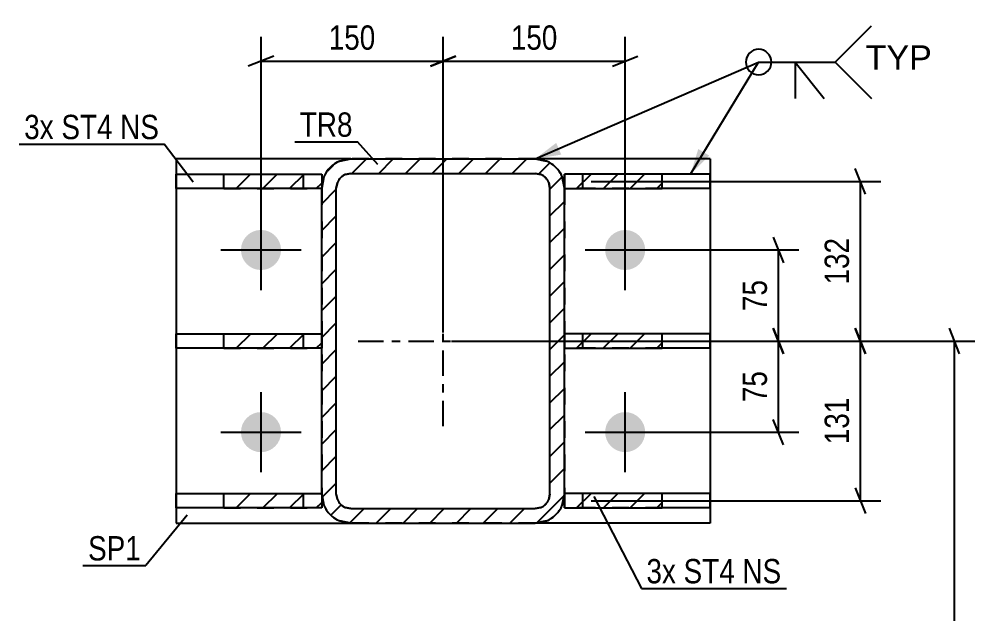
# Model space of a CAD drawing. Header units: millimetres. Extents: x 0 to 841, y 0 to 594.
# Drawn here: x 348.6 to 461.1, y 428.8 to 498.8 of the extents above; entities that cross this region are included whole.
import ezdxf

# ---------------------------------------------------------------- set-up
doc = ezdxf.new("R2010")
doc.units = ezdxf.units.MM
doc.linetypes.add('DXK_LINE_DOT2', pattern=[3.9198, 1.9599, -1.9599])
doc.linetypes.add('DXK_LINE_DOT3', pattern=[5.9187, 2.979, -0.9799, 0.9799, -0.9799])
doc.styles.add('Arial', font='ARIAL.TTF', dxfattribs={"height": 0.2})
doc.styles.add('Arial Narrow', font='ARIALN.TTF', dxfattribs={"height": 0.2})

# ---------------------------------------------------------------- blocks, each defined once
blk = doc.blocks.new('Part-389627663-2032 - 2025')
at = {"linetype": 'Continuous'}
h = blk.add_hatch(dxfattribs=at)
h.set_pattern_fill('', scale=0.7, style=0, pattern_type=0)
h.set_pattern_definition([(45, (372.7272, 461.8062), (-1.57154, 1.57154), [])])
h.paths.add_polyline_path([(384.23, 461.81), (372.73, 461.81), (372.73, 460.09), (384.23, 460.09)])
at = {"color": 2, "linetype": 'Continuous'}
for p, q in [((367.09, 461.81), (372.73, 461.81)), ((367.09, 460.09), (367.09, 461.81)), ((372.73, 461.81), (384.23, 461.81)), ((372.73, 460.09), (372.73, 461.81)), ((384.23, 461.81), (384.23, 460.09)), ((372.73, 460.09), (367.09, 460.09)), ((384.23, 460.09), (372.73, 460.09))]:
    blk.add_line(p, q, dxfattribs=at)
at = {"color": 7, "linetype": 'DXK_LINE_DOT2'}
for p, q in [((372.73, 461.81), (384.23, 461.81)), ((382.09, 460.09), (382.09, 461.81)), ((384.23, 461.81), (384.23, 460.09)), ((372.73, 460.09), (384.23, 460.09))]:
    blk.add_line(p, q, dxfattribs=at)
blk = doc.blocks.new('Part-389627663-2036 - 2025')
at = {"linetype": 'Continuous'}
h = blk.add_hatch(dxfattribs=at)
h.set_pattern_fill('', scale=0.7, style=0, pattern_type=0)
h.set_pattern_definition([(45, (372.7272, 443.0205), (-1.57154, 1.57154), [])])
h.paths.add_polyline_path([(384.23, 443.02), (372.73, 443.02), (372.73, 441.31), (384.23, 441.31)])
at = {"color": 2, "linetype": 'Continuous'}
for p, q in [((367.09, 443.02), (372.73, 443.02)), ((367.09, 441.31), (367.09, 443.02)), ((372.73, 443.02), (384.23, 443.02)), ((372.73, 441.31), (372.73, 443.02)), ((384.23, 443.02), (384.23, 441.31)), ((372.73, 441.31), (367.09, 441.31)), ((384.23, 441.31), (372.73, 441.31))]:
    blk.add_line(p, q, dxfattribs=at)
at = {"color": 7, "linetype": 'DXK_LINE_DOT2'}
for p, q in [((372.73, 443.02), (384.23, 443.02)), ((382.09, 441.31), (382.09, 443.02)), ((384.23, 443.02), (384.23, 441.31)), ((372.73, 441.31), (384.23, 441.31))]:
    blk.add_line(p, q, dxfattribs=at)
blk = doc.blocks.new('Part-389627663-2028 - 2025')
at = {"linetype": 'Continuous'}
h = blk.add_hatch(dxfattribs=at)
h.set_pattern_fill('', scale=0.7, style=0, pattern_type=0)
h.set_pattern_definition([(45, (412.8022, 480.592), (-1.57154, 1.57154), [])])
h.paths.add_polyline_path([(424.31, 480.59), (412.8, 480.59), (412.8, 478.88), (424.31, 478.88)])
at = {"color": 7, "linetype": 'DXK_LINE_DOT2'}
for p, q in [((412.8, 478.88), (412.8, 480.59)), ((424.31, 480.59), (412.8, 480.59)), ((414.95, 478.88), (414.95, 480.59)), ((424.31, 478.88), (412.8, 478.88))]:
    blk.add_line(p, q, dxfattribs=at)
at = {"color": 2, "linetype": 'Continuous'}
for p, q in [((424.31, 480.59), (412.8, 480.59)), ((412.8, 480.59), (412.8, 478.88)), ((429.95, 480.59), (424.31, 480.59)), ((424.31, 478.88), (424.31, 480.59)), ((429.95, 478.88), (429.95, 480.59)), ((412.8, 478.88), (424.31, 478.88)), ((429.95, 478.88), (424.31, 478.88))]:
    blk.add_line(p, q, dxfattribs=at)
blk = doc.blocks.new('Part-389627663-2029 - 2025')
at = {"linetype": 'Continuous'}
h = blk.add_hatch(dxfattribs=at)
h.set_pattern_fill('', scale=0.7, style=0, pattern_type=0)
h.set_pattern_definition([(45, (412.8022, 443.0205), (-1.57154, 1.57154), [])])
h.paths.add_polyline_path([(424.31, 443.02), (412.8, 443.02), (412.8, 441.31), (424.31, 441.31)])
at = {"color": 7, "linetype": 'DXK_LINE_DOT2'}
for p, q in [((412.8, 441.31), (412.8, 443.02)), ((424.31, 443.02), (412.8, 443.02)), ((414.95, 441.31), (414.95, 443.02)), ((424.31, 441.31), (412.8, 441.31))]:
    blk.add_line(p, q, dxfattribs=at)
at = {"color": 2, "linetype": 'Continuous'}
for p, q in [((424.31, 443.02), (412.8, 443.02)), ((412.8, 443.02), (412.8, 441.31)), ((429.95, 443.02), (424.31, 443.02)), ((424.31, 441.31), (424.31, 443.02)), ((429.95, 441.31), (429.95, 443.02)), ((412.8, 441.31), (424.31, 441.31)), ((429.95, 441.31), (424.31, 441.31))]:
    blk.add_line(p, q, dxfattribs=at)
blk = doc.blocks.new('Part-389627663-2084 - 2025')
at = {"color": 2, "linetype": 'Continuous'}
for p, q in [((387.66, 482.38), (367.09, 482.38)), ((367.09, 482.38), (367.09, 439.52)), ((429.95, 482.38), (409.37, 482.38)), ((429.95, 482.38), (429.95, 439.52)), ((367.09, 439.52), (387.66, 439.52)), ((429.95, 439.52), (409.37, 439.52))]:
    blk.add_line(p, q, dxfattribs=at)
at = {"color": 7, "linetype": 'DXK_LINE_DOT2'}
for p, q in [((409.37, 482.38), (387.66, 482.38)), ((409.37, 439.52), (387.66, 439.52))]:
    blk.add_line(p, q, dxfattribs=at)
blk = doc.blocks.new('Part-389627663-2033 - 2025')
at = {"linetype": 'Continuous'}
h = blk.add_hatch(dxfattribs=at)
h.set_pattern_fill('', scale=0.7, style=0, pattern_type=0)
h.set_pattern_definition([(45, (372.7272, 480.592), (-1.57154, 1.57154), [])])
h.paths.add_polyline_path([(384.23, 480.59), (372.73, 480.59), (372.73, 478.88), (384.23, 478.88)])
at = {"color": 2, "linetype": 'Continuous'}
for p, q in [((367.09, 480.59), (372.73, 480.59)), ((367.09, 478.88), (367.09, 480.59)), ((372.73, 480.59), (384.23, 480.59)), ((372.73, 478.88), (372.73, 480.59)), ((384.23, 480.59), (384.23, 478.88)), ((372.73, 478.88), (367.09, 478.88)), ((384.23, 478.88), (372.73, 478.88))]:
    blk.add_line(p, q, dxfattribs=at)
at = {"color": 7, "linetype": 'DXK_LINE_DOT2'}
for p, q in [((372.73, 480.59), (384.23, 480.59)), ((382.09, 478.88), (382.09, 480.59)), ((384.23, 480.59), (384.23, 478.88)), ((372.73, 478.88), (384.23, 478.88))]:
    blk.add_line(p, q, dxfattribs=at)
blk = doc.blocks.new('Part-389627663-2043 - 2025')
at = {"linetype": 'Continuous'}
h = blk.add_hatch(dxfattribs=at)
h.set_pattern_fill('', scale=0.7, style=0, pattern_type=0)
h.set_pattern_definition([(45, (412.5412, 480.261), (-1.57154, 1.57154), [])])
h.paths.add_polyline_path([(412.8, 478.95), (412.54, 480.26), (411.8, 481.37), (410.69, 482.12), (409.37, 482.38), (387.66, 482.38), (386.35, 482.12), (385.23, 481.37), (384.49, 480.26), (384.23, 478.95), (384.23, 442.95), (384.49, 441.64), (385.23, 440.52), (386.35, 439.78), (387.66, 439.52), (409.37, 439.52), (410.69, 439.78), (411.8, 440.52), (412.54, 441.64), (412.8, 442.95)])
h.paths.add_polyline_path([(410.96, 442.29), (410.59, 441.74), (410.03, 441.37), (409.37, 441.23), (387.66, 441.23), (387, 441.37), (386.45, 441.74), (386.08, 442.29), (385.95, 442.95), (385.95, 478.95), (386.08, 479.61), (386.45, 480.16), (387, 480.53), (387.66, 480.66), (409.37, 480.66), (410.03, 480.53), (410.59, 480.16), (410.96, 479.61), (411.09, 478.95), (411.09, 442.95)])
at = {"color": 7, "linetype": 'DXK_LINE_DOT2'}
for p, q in [((386.35, 482.12), (387.66, 482.38)), ((387.66, 482.38), (409.37, 482.38)), ((409.37, 482.38), (410.69, 482.12)), ((387.66, 480.66), (387, 480.53)), ((387.66, 480.66), (409.37, 480.66)), ((410.03, 480.53), (409.37, 480.66)), ((384.23, 478.95), (384.49, 480.26)), ((386.08, 479.61), (385.95, 478.95)), ((411.09, 478.95), (410.96, 479.61)), ((412.54, 480.26), (412.8, 478.95)), ((384.23, 478.95), (384.23, 442.95)), ((385.95, 442.95), (385.95, 478.95)), ((411.09, 442.95), (411.09, 478.95)), ((412.8, 478.95), (412.8, 442.95)), ((384.49, 441.64), (384.23, 442.95)), ((385.95, 442.95), (386.08, 442.29)), ((410.96, 442.29), (411.09, 442.95)), ((412.8, 442.95), (412.54, 441.64)), ((387, 441.37), (387.66, 441.23)), ((387.66, 441.23), (409.37, 441.23)), ((409.37, 441.23), (410.03, 441.37)), ((387.66, 439.52), (386.35, 439.78)), ((410.69, 439.78), (409.37, 439.52)), ((387.66, 439.52), (409.37, 439.52))]:
    blk.add_line(p, q, dxfattribs=at)
at = {"color": 2, "linetype": 'Continuous'}
for p, q in [((387.66, 482.38), (386.35, 482.12)), ((387.66, 482.38), (409.37, 482.38)), ((410.69, 482.12), (409.37, 482.38)), ((387, 480.53), (387.66, 480.66)), ((387.66, 480.66), (409.37, 480.66)), ((409.37, 480.66), (410.03, 480.53)), ((384.49, 480.26), (384.23, 478.95)), ((385.95, 478.95), (386.08, 479.61)), ((410.96, 479.61), (411.09, 478.95)), ((412.8, 478.95), (412.54, 480.26)), ((384.23, 442.95), (384.23, 478.95)), ((385.95, 442.95), (385.95, 478.95)), ((411.09, 442.95), (411.09, 478.95)), ((412.8, 442.95), (412.8, 478.95)), ((384.23, 442.95), (384.49, 441.64)), ((386.08, 442.29), (385.95, 442.95)), ((411.09, 442.95), (410.96, 442.29)), ((412.54, 441.64), (412.8, 442.95)), ((387.66, 441.23), (387, 441.37)), ((387.66, 441.23), (409.37, 441.23)), ((410.03, 441.37), (409.37, 441.23)), ((386.35, 439.78), (387.66, 439.52)), ((409.37, 439.52), (410.69, 439.78)), ((387.66, 439.52), (409.37, 439.52))]:
    blk.add_line(p, q, dxfattribs=at)
at = {"color": 7, "linetype": 'DXK_LINE_DOT3'}
for p, q in [((398.52, 450.95), (398.52, 470.95)), ((388.52, 460.95), (408.52, 460.95))]:
    blk.add_line(p, q, dxfattribs=at)
at = {"color": 7, "linetype": 'DXK_LINE_DOT2'}
for centre, radius, start, end in [((387.66, 478.95), 3.43, 112.5, 157.5), ((409.37, 478.95), 3.43, 22.5, 67.5), ((387.66, 478.95), 1.71, 112.5, 157.5), ((409.37, 478.95), 1.71, 22.5, 67.5), ((387.66, 442.95), 1.71, 202.5, 247.5), ((409.37, 442.95), 1.71, 292.5, 337.5), ((387.66, 442.95), 3.43, 202.5, 247.5), ((409.37, 442.95), 3.43, 292.5, 337.5)]:
    blk.add_arc(centre, radius, start, end, dxfattribs=at)
at = {"color": 2, "linetype": 'Continuous'}
for centre, radius, start, end in [((387.66, 478.95), 3.43, 112.5, 157.5), ((409.37, 478.95), 3.43, 22.5, 67.5), ((387.66, 478.95), 1.71, 112.5, 157.5), ((409.37, 478.95), 1.71, 22.5, 67.5), ((387.66, 442.95), 1.71, 202.5, 247.5), ((409.37, 442.95), 1.71, 292.5, 337.5), ((387.66, 442.95), 3.43, 202.5, 247.5), ((409.37, 442.95), 3.43, 292.5, 337.5)]:
    blk.add_arc(centre, radius, start, end, dxfattribs=at)
blk = doc.blocks.new('Bolt-389627663-2046 - 2025')
at = {"linetype": 'Continuous'}
for points in [[(374.73, 471.66, -1), (379.45, 471.66, -1)], [(417.59, 471.66, -1), (422.3, 471.66, -1)], [(374.73, 450.23, -1), (379.45, 450.23, -1)], [(417.59, 450.23, -1), (422.3, 450.23, -1)]]:
    blk.add_hatch(color=1, dxfattribs=at).paths.add_polyline_path(points)
at = {"color": 1, "linetype": 'Continuous'}
for p, q in [((377.09, 466.95), (377.09, 476.38)), ((419.95, 466.95), (419.95, 476.38)), ((372.37, 471.66), (381.8, 471.66)), ((415.23, 471.66), (424.66, 471.66)), ((377.09, 445.52), (377.09, 454.95)), ((419.95, 445.52), (419.95, 454.95)), ((372.37, 450.23), (381.8, 450.23)), ((415.23, 450.23), (424.66, 450.23))]:
    blk.add_line(p, q, dxfattribs=at)
blk = doc.blocks.new('Part-389627663-2051 - 2025')
at = {"linetype": 'Continuous'}
h = blk.add_hatch(dxfattribs=at)
h.set_pattern_fill('', scale=0.7, style=0, pattern_type=0)
h.set_pattern_definition([(45, (412.8022, 461.8062), (-1.57154, 1.57154), [])])
h.paths.add_polyline_path([(424.31, 461.81), (412.8, 461.81), (412.8, 460.09), (424.31, 460.09)])
at = {"color": 7, "linetype": 'DXK_LINE_DOT2'}
for p, q in [((412.8, 460.09), (412.8, 461.81)), ((424.31, 461.81), (412.8, 461.81)), ((414.95, 460.09), (414.95, 461.81)), ((424.31, 460.09), (412.8, 460.09))]:
    blk.add_line(p, q, dxfattribs=at)
at = {"color": 2, "linetype": 'Continuous'}
for p, q in [((424.31, 461.81), (412.8, 461.81)), ((412.8, 461.81), (412.8, 460.09)), ((429.95, 461.81), (424.31, 461.81)), ((424.31, 460.09), (424.31, 461.81)), ((429.95, 460.09), (429.95, 461.81)), ((412.8, 460.09), (424.31, 460.09)), ((429.95, 460.09), (424.31, 460.09))]:
    blk.add_line(p, q, dxfattribs=at)
blk = doc.blocks.new('StraightDimension-389627663-2293 - 2025')
at = {"color": 7, "linetype": 'Continuous'}
for p, q in [((448.23, 478.23), (447.03, 481.23)), ((415.95, 479.73), (450.03, 479.73)), ((447.63, 460.95), (447.63, 479.73)), ((447.03, 462.45), (448.23, 459.45)), ((430.95, 460.95), (450.03, 460.95))]:
    blk.add_line(p, q, dxfattribs=at)
at = {"color": 0}
blk.add_wipeout([(446.88, 473.68), (442.68, 473.68), (442.68, 467), (446.88, 467)], dxfattribs=at)
at = {"color": 3, "style": 'Arial Narrow'}
blk.add_text('132', height=2.863, rotation=90.0002, dxfattribs=at).set_placement((446.28, 467.6))
blk = doc.blocks.new('StraightDimension-389627663-2354 - 2025')
at = {"color": 7, "linetype": 'Continuous'}
for p, q in [((398.52, 461.95), (398.52, 496.72)), ((419.95, 472.66), (419.95, 496.72)), ((400.02, 494.47), (397.02, 493.27)), ((398.52, 493.87), (419.95, 493.87)), ((418.45, 493.27), (421.45, 494.47))]:
    blk.add_line(p, q, dxfattribs=at)
at = {"color": 0}
blk.add_wipeout([(412.57, 494.62), (412.57, 498.82), (405.89, 498.82), (405.89, 494.62)], dxfattribs=at)
at = {"color": 3, "style": 'Arial Narrow'}
blk.add_text('150', height=2.863, dxfattribs=at).set_placement((406.49, 495.22))
blk = doc.blocks.new('StraightDimension-389627663-2192 - 2025')
at = {"color": 7, "linetype": 'Continuous'}
for p, q in [((459.3, 459.45), (458.1, 462.45)), ((413.8, 460.95), (461.1, 460.95)), ((458.7, 357.99), (458.7, 460.95)), ((458.1, 359.49), (459.3, 356.49)), ((413.8, 357.99), (461.1, 357.99))]:
    blk.add_line(p, q, dxfattribs=at)
at = {"color": 0}
blk.add_wipeout([(457.95, 413.73), (453.75, 413.73), (453.75, 405.21), (457.95, 405.21)], dxfattribs=at)
at = {"color": 3, "style": 'Arial Narrow'}
blk.add_text('3190', height=2.863, rotation=90.0002, dxfattribs=at).set_placement((457.35, 405.81))
blk = doc.blocks.new('StraightDimension-389627663-2286 - 2025')
at = {"color": 7, "linetype": 'Continuous'}
for p, q in [((448.23, 459.45), (447.03, 462.45)), ((430.95, 460.95), (450.03, 460.95)), ((447.63, 442.16), (447.63, 460.95)), ((447.03, 443.66), (448.23, 440.66)), ((415.95, 442.16), (450.03, 442.16))]:
    blk.add_line(p, q, dxfattribs=at)
at = {"color": 0}
blk.add_wipeout([(446.88, 454.9), (442.68, 454.9), (442.68, 448.21), (446.88, 448.21)], dxfattribs=at)
at = {"color": 3, "style": 'Arial Narrow'}
blk.add_text('131', height=2.863, rotation=90.0002, dxfattribs=at).set_placement((446.28, 448.81))
blk = doc.blocks.new('StraightDimension-389627663-2344 - 2025')
at = {"color": 7, "linetype": 'Continuous'}
for p, q in [((377.09, 472.66), (377.09, 496.72)), ((398.52, 461.95), (398.52, 496.72)), ((378.59, 494.47), (375.59, 493.27)), ((377.09, 493.87), (398.52, 493.87)), ((397.02, 493.27), (400.02, 494.47))]:
    blk.add_line(p, q, dxfattribs=at)
at = {"color": 0}
blk.add_wipeout([(391.14, 494.62), (391.14, 498.82), (384.46, 498.82), (384.46, 494.62)], dxfattribs=at)
at = {"color": 3, "style": 'Arial Narrow'}
blk.add_text('150', height=2.863, dxfattribs=at).set_placement((385.06, 495.22))
blk = doc.blocks.new('StraightDimension-389627663-29197 - 2025')
at = {"color": 7, "linetype": 'Continuous'}
for p, q in [((437.38, 473.16), (438.58, 470.16)), ((420.95, 471.66), (440.38, 471.66)), ((437.98, 460.95), (437.98, 471.66)), ((438.58, 459.45), (437.38, 462.45)), ((399.52, 460.95), (440.38, 460.95))]:
    blk.add_line(p, q, dxfattribs=at)
at = {"color": 0}
blk.add_wipeout([(437.23, 468.73), (433.03, 468.73), (433.03, 463.88), (437.23, 463.88)], dxfattribs=at)
at = {"color": 3, "style": 'Arial Narrow'}
blk.add_text('75', height=2.863, rotation=90.0002, dxfattribs=at).set_placement((436.63, 464.48))
blk = doc.blocks.new('StraightDimension-389627663-29198 - 2025')
at = {"color": 7, "linetype": 'Continuous'}
for p, q in [((437.38, 462.45), (438.58, 459.45)), ((399.52, 460.95), (440.38, 460.95)), ((437.98, 450.23), (437.98, 460.95)), ((438.58, 448.73), (437.38, 451.73)), ((420.95, 450.23), (440.38, 450.23))]:
    blk.add_line(p, q, dxfattribs=at)
at = {"color": 0}
blk.add_wipeout([(437.23, 458.02), (433.03, 458.02), (433.03, 453.16), (437.23, 453.16)], dxfattribs=at)
at = {"color": 3, "style": 'Arial Narrow'}
blk.add_text('75', height=2.863, rotation=90.0002, dxfattribs=at).set_placement((436.63, 453.76))
blk = doc.blocks.new('WeldMark-389627663-18364 - 2025')
at = {"linetype": 'Continuous'}
for points in [[(412.42, 482.88), (409.37, 482.38), (411.83, 484.26)], [(429.84, 482.77), (427.64, 480.59), (428.55, 483.54)]]:
    blk.add_hatch(color=30, dxfattribs=at).paths.add_polyline_path(points)
at = {"color": 30, "linetype": 'Continuous'}
for p, q in [((409.37, 482.38), (435.65, 493.77)), ((427.64, 480.59), (435.65, 493.77)), ((435.65, 493.77), (444.65, 493.77))]:
    blk.add_line(p, q, dxfattribs=at)
at = {"color": 3, "linetype": 'Continuous'}
for q in [(443.37, 489.48), (439.94, 489.48)]:
    blk.add_line((439.94, 493.77), q, dxfattribs=at)
for start, end in [(90, 270), (270, 90)]:
    blk.add_arc((435.65, 493.77), 1.5, start, end, dxfattribs=at)
at = {"color": 0, "linetype": 'Continuous'}
blk.add_wipeout([(456.03, 492.87), (456.03, 495.87), (448.25, 495.87), (448.25, 492.87)], dxfattribs=at)
blk.add_wipeout([(456.03, 492.87), (456.03, 495.87), (448.25, 495.87), (448.25, 492.87)], dxfattribs=at)
at = {"color": 3, "linetype": 'Continuous'}
for q in [(448.94, 498.05), (448.94, 489.48)]:
    blk.add_line((444.65, 493.77), q, dxfattribs=at)
at = {"color": 3, "linetype": 'Continuous', "style": 'Arial'}
blk.add_text('TYP', height=2.865, dxfattribs=at).set_placement((448.25, 492.87))
blk = doc.blocks.new('MarkSet-389627663-14650 - 2025')
at = {"color": 30, "linetype": 'Continuous'}
for p in [(348.62, 484.1), (369.1, 479.65)]:
    blk.add_line(p, (365.69, 484.1), dxfattribs=at)
at = {"color": 0}
for points in [[(352.7, 484.7), (352.7, 487.7), (349.22, 487.7), (349.22, 484.7)], [(359.62, 484.7), (359.62, 487.7), (353.6, 487.7), (353.6, 484.7)], [(365.09, 484.7), (365.09, 487.7), (360.52, 487.7), (360.52, 484.7)]]:
    blk.add_wipeout(points, dxfattribs=at)
for points in [[(352.7, 484.7), (352.7, 487.7), (349.22, 487.7), (349.22, 484.7)], [(359.62, 484.7), (359.62, 487.7), (353.6, 487.7), (353.6, 484.7)], [(365.09, 484.7), (365.09, 487.7), (360.52, 487.7), (360.52, 484.7)]]:
    blk.add_wipeout(points, dxfattribs=at)
at = {"color": 3, "style": 'Arial Narrow'}
for s, p in [('3x', (349.22, 484.7)), ('ST4', (353.6, 484.7)), ('NS', (360.52, 484.7))]:
    blk.add_text(s, height=2.863, dxfattribs=at).set_placement(p)
blk = doc.blocks.new('Mark-389627663-14505 - 2025')
at = {"color": 30, "linetype": 'Continuous'}
for p in [(381.06, 484.38), (390.84, 481.73)]:
    blk.add_line(p, (388.46, 484.38), dxfattribs=at)
at = {"color": 0}
blk.add_wipeout([(387.86, 484.98), (387.86, 487.98), (381.66, 487.98), (381.66, 484.98)], dxfattribs=at)
blk.add_wipeout([(387.86, 484.98), (387.86, 487.98), (381.66, 487.98), (381.66, 484.98)], dxfattribs=at)
at = {"color": 3, "style": 'Arial Narrow'}
blk.add_text('TR8', height=2.863, dxfattribs=at).set_placement((381.66, 484.98))
blk = doc.blocks.new('Mark-389627663-14508 - 2025')
at = {"color": 30, "linetype": 'Continuous'}
for p in [(368.42, 440.45), (356.14, 434.53)]:
    blk.add_line(p, (363.55, 434.53), dxfattribs=at)
at = {"color": 0}
blk.add_wipeout([(362.95, 435.13), (362.95, 438.13), (356.74, 438.13), (356.74, 435.13)], dxfattribs=at)
blk.add_wipeout([(362.95, 435.13), (362.95, 438.13), (356.74, 438.13), (356.74, 435.13)], dxfattribs=at)
at = {"color": 3, "style": 'Arial Narrow'}
blk.add_text('SP1', height=2.863, dxfattribs=at).set_placement((356.74, 435.13))
blk = doc.blocks.new('MarkSet-389627663-14664 - 2025')
at = {"color": 30, "linetype": 'Continuous'}
for p, q in [((416.27, 442.64), (421.85, 431.84)), ((421.85, 431.84), (438.92, 431.84))]:
    blk.add_line(p, q, dxfattribs=at)
at = {"color": 0}
for points in [[(425.92, 432.44), (425.92, 435.44), (422.45, 435.44), (422.45, 432.44)], [(432.85, 432.44), (432.85, 435.44), (426.82, 435.44), (426.82, 432.44)], [(438.32, 432.44), (438.32, 435.44), (433.75, 435.44), (433.75, 432.44)]]:
    blk.add_wipeout(points, dxfattribs=at)
for points in [[(425.92, 432.44), (425.92, 435.44), (422.45, 435.44), (422.45, 432.44)], [(432.85, 432.44), (432.85, 435.44), (426.82, 435.44), (426.82, 432.44)], [(438.32, 432.44), (438.32, 435.44), (433.75, 435.44), (433.75, 432.44)]]:
    blk.add_wipeout(points, dxfattribs=at)
at = {"color": 3, "style": 'Arial Narrow'}
for s, p in [('3x', (422.45, 432.44)), ('ST4', (426.82, 432.44)), ('NS', (433.75, 432.44))]:
    blk.add_text(s, height=2.863, dxfattribs=at).set_placement(p)

msp = doc.modelspace()

# ---------------------------------------------------------------- block references
for name in ['Part-389627663-2084 - 2025', 'Part-389627663-2043 - 2025', 'Part-389627663-2033 - 2025', 'Part-389627663-2028 - 2025', 'Bolt-389627663-2046 - 2025', 'Part-389627663-2032 - 2025', 'Part-389627663-2051 - 2025', 'Part-389627663-2036 - 2025', 'Part-389627663-2029 - 2025']:
    msp.add_blockref(name, (0, 0))

# ---------------------------------------------------------------- next in the draw order: block references
for name in ['MarkSet-389627663-14650 - 2025', 'StraightDimension-389627663-2293 - 2025', 'Mark-389627663-14508 - 2025']:
    msp.add_blockref(name, (0, 0))

# ---------------------------------------------------------------- next in the draw order: block references
msp.add_blockref('StraightDimension-389627663-2354 - 2025', (0, 0))

# ---------------------------------------------------------------- next in the draw order: block references
for name in ['StraightDimension-389627663-2344 - 2025', 'WeldMark-389627663-18364 - 2025', 'StraightDimension-389627663-2192 - 2025']:
    msp.add_blockref(name, (0, 0))

# ---------------------------------------------------------------- next in the draw order: block references
for name in ['Mark-389627663-14505 - 2025', 'StraightDimension-389627663-2286 - 2025']:
    msp.add_blockref(name, (0, 0))

# ---------------------------------------------------------------- next in the draw order: block references
for name in ['StraightDimension-389627663-29197 - 2025', 'MarkSet-389627663-14664 - 2025']:
    msp.add_blockref(name, (0, 0))

# ---------------------------------------------------------------- next in the draw order: block references
msp.add_blockref('StraightDimension-389627663-29198 - 2025', (0, 0))

doc.saveas('drawing.dxf')
